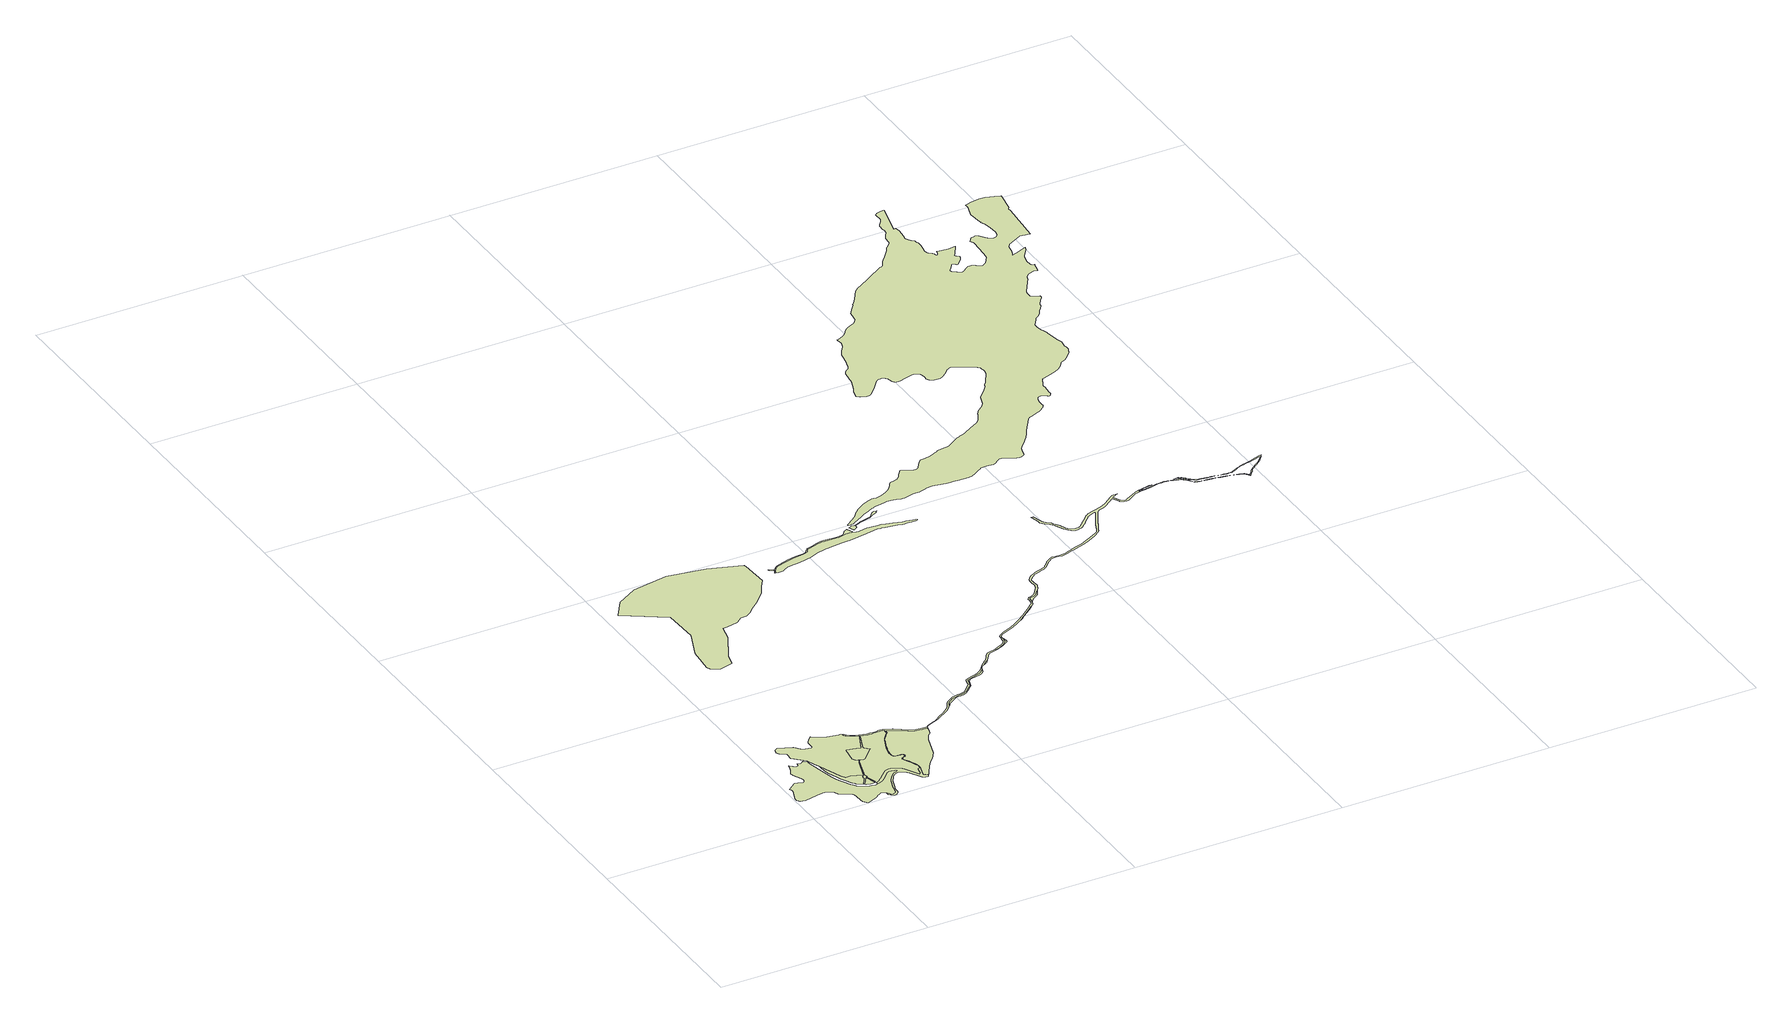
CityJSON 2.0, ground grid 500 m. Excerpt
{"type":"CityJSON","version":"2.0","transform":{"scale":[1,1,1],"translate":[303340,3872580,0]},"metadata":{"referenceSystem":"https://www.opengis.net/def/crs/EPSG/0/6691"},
"CityObjects":{
"landuse1":{"type":"LandUse","attributes":{"class":"202","LandUseDetailAttribute.prefecture":"22","LandUseDetailAttribute.city":"22203","LandUseDetailAttribute.surveyYear":2015},"geometry":[{"type":"MultiSurface","lod":"1","boundaries":[[[0,1,2,3,4,5,6,7,8,9,10,11,12,13,14,15,16,17,18,19,20,21,22,23,24,25,26,27,28,29,30,31,32,33,34,35,36,37,38,39,40,41,42,43,44,45,46,47,48,49,50,51,52,53,54,55,56,57,58,59,60,61,62,63,64,65,66,67,68,69,70,71,72,73,74,75,76,77,78,79,80,81,82,83,84,85,86,87,88,89,90,91,92,93,94,95,96,97,98,99,100,101,102,103,104,105,106,107,108,109,110,111,112,113,114,115,116,117,118,119,120,121]]]}]},
"landuse2":{"type":"LandUse","attributes":{"class":"215","LandUseDetailAttribute.prefecture":"22","LandUseDetailAttribute.city":"22203","LandUseDetailAttribute.surveyYear":2015}},
"landuse3":{"type":"LandUse","attributes":{"class":"214","LandUseDetailAttribute.prefecture":"22","LandUseDetailAttribute.city":"22203","LandUseDetailAttribute.surveyYear":2015},"geometry":[{"type":"MultiSurface","lod":"1","boundaries":[[[122,123,124,125,126,127,128,129,130,131,132,133,134,135,136,137,138,139,140,141,142,143,144,145,146,147,148,149,150,151,152,153,154,155,156,157,158,159,160,161,162,163,164,165,166,167,168,169,170,171,172,173]]]}]},
"landuse4":{"type":"LandUse","attributes":{"class":"204","LandUseDetailAttribute.prefecture":"22","LandUseDetailAttribute.city":"22203","LandUseDetailAttribute.surveyYear":2015},"geometry":[{"type":"MultiSurface","lod":"1","boundaries":[[[169,168,167,166,165,164,163,162,161,160,159,158,157,156,174,175,176,177,178,179,180,181,182,183,184,185,186,187,188,189,190,191,192,193,194,195,196,197,170]]]}]},
"landuse5":{"type":"LandUse","attributes":{"class":"202","LandUseDetailAttribute.prefecture":"22","LandUseDetailAttribute.city":"22203","LandUseDetailAttribute.surveyYear":2015},"geometry":[{"type":"MultiSurface","lod":"1","boundaries":[[[198,199,200,201,202,203,204,205,206,207,208,209,210,211,212,213,214,215,216,217,218,219,220,221,222,223,224,225,226,227,228,229,230,231,232,233,234,235,236,237,238,239,240,241,242,243,244,245,246,247,248,249,250,251,252,253,254,255,256,257,258,259,260,261,262,263,264,265,266,267,268,269,270,271,272,273,274,275,276,277,278,279,170,197,196,195,194,193,192,191,190,189,188,187,186,185,184,183,182,181,180,179,178,177,176,175,174,156,155,154,153,152,280,281,282,283,284,285,286,287,288,289,290,291,292,293,294,295]]]}]},
"landuse6":{"type":"LandUse","attributes":{"class":"202","LandUseDetailAttribute.prefecture":"22","LandUseDetailAttribute.city":"22203","LandUseDetailAttribute.surveyYear":2015},"geometry":[{"type":"MultiSurface","lod":"1","boundaries":[[[296,297,298,299,300,301]]]}]},
"landuse7":{"type":"LandUse","attributes":{"class":"215","LandUseDetailAttribute.prefecture":"22","LandUseDetailAttribute.city":"22203","LandUseDetailAttribute.surveyYear":2015},"geometry":[{"type":"MultiSurface","lod":"1","boundaries":[[[298,297,296,301,302,303,304,305,127,126,125,124,123,122,173,172,306,171,170,279,278,277,276,275,274,273,272,271,270,269,268,267,266,265,264,263,262,261,260,259,258,257,256,255,254,253,252,251,250,249,248,247,246,245,244,243,242,241,240,239,238,237,236,235,234,233,232,231,230,229,228,227,226,225,224,223,222,221,220,219,218,217,216,215,214,213,212,211,210,209,208,207,206,205,204,203,202,201,200,199,198,295,307,308,103,102,101,100,99,98,97,96,95,94,93,92,91,90,89,88,87,86,85,84,83,82,81,80,79,78,77,76,75,74,73,72,309,310,311,312,313,314,315,316,317,318,319,320,321,322,323,324,325,326,327,328,329,330,331,332,333,334,335,336,337,338,339,340,341,342,343,344,345,346,347,348,349,350,351,352,353,354,355,356,357,358,359,360,361,362,363,364,365,366,367,368,369,370,371,372,373,374,375,376,377,378,379,380,381,382,383,384,385,386,387,388,389,390,391,392,393,394,395,396,397,398,399,400,401,402,403,404,405,406,407,408,409,410,411,412,413,414,415,416,417,418,419,420,421,422,423,424,425,426,427,428,429,430,431,432,300,301,300,299]]]}]},
"landuse8":{"type":"LandUse","attributes":{"class":"202","LandUseDetailAttribute.prefecture":"22","LandUseDetailAttribute.city":"22203","LandUseDetailAttribute.surveyYear":2015},"geometry":[{"type":"MultiSurface","lod":"1","boundaries":[[[405,404,403,402,401,400,399,398,397,396,395,394,393,392,391,390,389,388,387,386,385,384,383,382,381,380,379,378,377,376,375,374,373,372,371,370,369,368,367,366,365,364,363,362,361,360,359,358,357,356,355,354,353,352,351,350,348,347,346,345,344,343,342,341,340,339,338,337,336,335,433,434,435,436,437,438,439,440,441,442,443,444,410,409,408,407,406]]]}]},
"landuse9":{"type":"LandUse","attributes":{"class":"217","LandUseDetailAttribute.prefecture":"22","LandUseDetailAttribute.city":"22203","LandUseDetailAttribute.surveyYear":2015},"geometry":[{"type":"MultiSurface","lod":"1","boundaries":[[[445,446,447,448,449,450,451,452,453,454,455,456,457,458,459,460,461,462,463,464,465,466,467,468,469,470,471,472,473,474]]]}]},
"landuse10":{"type":"LandUse","attributes":{"class":"203","LandUseDetailAttribute.prefecture":"22","LandUseDetailAttribute.city":"22203","LandUseDetailAttribute.surveyYear":2015},"geometry":[{"type":"MultiSurface","lod":"1","boundaries":[[[475,476,477,478,479,480,481,482,483,484,485,486,487,488,489,490,491,492,493,494,495,496,497,498,499,500,501,502,503,504,505,506,507,508,509,510,511,512,513,514,515,516,517,518,519,520,521]]]}]},
"landuse11":{"type":"LandUse","attributes":{"class":"203","LandUseDetailAttribute.prefecture":"22","LandUseDetailAttribute.city":"22203","LandUseDetailAttribute.surveyYear":2015},"geometry":[{"type":"MultiSurface","lod":"1","boundaries":[[[522,523,524,525,526]]]}]},
"landuse12":{"type":"LandUse","attributes":{"class":"204","LandUseDetailAttribute.prefecture":"22","LandUseDetailAttribute.city":"22203","LandUseDetailAttribute.surveyYear":2015},"geometry":[{"type":"MultiSurface","lod":"1","boundaries":[[[527,528,529,530,531,532,533,534,535,536,537,538,539,540,541,542,543,544,545,546,547,548,549,550,551,552,553,554,555,556,557,558,559,560,561,562,563,564,565,566,567,568,569,570,571,572,573,574,575,576,577,578,579,580,581,582,583,584,585,586,587,588,589,590,591,592,593,594,595,596,597,598,599,600,601,602,603,604,605,606,607,608]]]}]},
"landuse13":{"type":"LandUse","attributes":{"class":"203","LandUseDetailAttribute.prefecture":"22","LandUseDetailAttribute.city":"22203","LandUseDetailAttribute.surveyYear":2015},"geometry":[{"type":"MultiSurface","lod":"1","boundaries":[[[609,610,611,612,613,614,615,616,617,618,619,620,621,622,623,624,625]]]}]},
"landuse14":{"type":"LandUse","attributes":{"class":"203","LandUseDetailAttribute.prefecture":"22","LandUseDetailAttribute.city":"22203","LandUseDetailAttribute.surveyYear":2015},"geometry":[{"type":"MultiSurface","lod":"1","boundaries":[[[626,627,628,629,630,631,632,633,634,635,636,637,638,639,640,641,642,643,644,645,646,647,648,649,650,651,652,653,654,655,656,657,658,659,660,661,662,663,664,665,666,667,668,669,670,671,672,673,674,675,676,677,678,679,680,681,682,683,684,685,686,687,688,689,608,607,606,605,604,603,602,601,600,599,598,597,596,595,594,593,592,591,590,589,588,587,586,585,584,583,582,581,580,579,578,577,576,575,574,573,572,571]]]}]},
"landuse15":{"type":"LandUse","attributes":{"class":"203","LandUseDetailAttribute.prefecture":"22","LandUseDetailAttribute.city":"22203","LandUseDetailAttribute.surveyYear":2015},"geometry":[{"type":"MultiSurface","lod":"1","boundaries":[[[690,691,692,693,694,695,696,697,698,699,700]]]}]},
"landuse16":{"type":"LandUse","attributes":{"class":"204","LandUseDetailAttribute.prefecture":"22","LandUseDetailAttribute.city":"22203","LandUseDetailAttribute.surveyYear":2015},"geometry":[{"type":"MultiSurface","lod":"1","boundaries":[[[701,702,703,704,705,706,707,708,709,710,711,712,713,714,715,716,717,718,719,720,721,722,723,724,725,726,727,728,729,730,731,732,733,734]]]}]},
"landuse17":{"type":"LandUse","attributes":{"class":"203","LandUseDetailAttribute.prefecture":"22","LandUseDetailAttribute.city":"22203","LandUseDetailAttribute.surveyYear":2015},"geometry":[{"type":"MultiSurface","lod":"1","boundaries":[[[735,736,737,738,739,740,741,742,743,744,745,746,747,748]]]}]},
"landuse18":{"type":"LandUse","attributes":{"class":"203","LandUseDetailAttribute.prefecture":"22","LandUseDetailAttribute.city":"22203","LandUseDetailAttribute.surveyYear":2015},"geometry":[{"type":"MultiSurface","lod":"1","boundaries":[[[749,750,751]]]}]},
"landuse19":{"type":"LandUse","attributes":{"class":"215","LandUseDetailAttribute.prefecture":"22","LandUseDetailAttribute.city":"22203","LandUseDetailAttribute.surveyYear":2015},"geometry":[{"type":"MultiSurface","lod":"1","boundaries":[[[752,753,754,755,625,624,623,622,621,620,619,618,617,616,756,757,758,759,691,690,700,699,698,697,696,695,694,760,745,744,743,742,741,740,739,738,737,736,735,748,761,762,751,763,764,765,766,767,768,769,770,771,772,773,774,775,776,777,778,779,780,781,782,783,784,785,786,787,788,789,790,791,792,793,794,795,796,797,798,799,800,801,802,803,804,805,806,807,808,809,810,811,812,813,814,815,816,817,818,819,820,821,822,823,824,825,826,827,828,829,830,831,832,833,834,835,836,837,838,839,840,841,842,843,844,845,846,847,848,849,850,851,852,853,854,855,856,857,858,859,860,861,862,863,864,865,866,867,868,869,870,871,872,873,874,875,876,877,878,879,880,881,882,883,884,885,886,887,888,889,890,891,892,893,894,895,896,897,898,899,900,901,902,903,904,905,906,907,908,909,910,911,912,913,914,915,916,917,918,919,920,921,922,923,924,925,926,927,928,929,930,931,932,933,934,935,936,937,938,939,940,941,942,943,944,945,946,947,948,949,950,951,952,953,954,955,956,957,958,959,960,961,962,963,964,965,966,967,968,969,970,971,972,973,974,975,976,977,978,979,980,981,982,983,984,985,986,987,988,989,990,991,992,993,994,995,996,997,998,999,1000,1001,1002,1003,1004,1005,1006,1007,1008,1009,1010,1011,1012,1013,1014,1015,1016,1017,1018,1019,1020,1021,1022,1023,1024,1025,1026,1027,1028,1029,1030,1031,1032,1033,1034,1035,1036,1037,1038,1039,1040,1041,1042,1043,1044,1045,1046,1047,1048,1049,1050,1051,1052,1053,1054,1055,1056,1057,1058,1059,1060,1061,1062,1063,1064,1065,1066,1067,1068,1069,1070,1071,1072,1073,1074,1075,1076,1077,1078,1079,1080,1081,1082,1083,1084,1085,1086,1087,1088,1089,1090,1091,1092,1093,1094,1095,1096,1097,1098,1099,1100,1101,1102,1103,1104,1105,1106,1107,1108,1109,1110,1111,1112,1113,1114,1115,1116,1117,1118,1119,1120,1121,1122,1123,1124,1125,1126,1127,1128,1129,1130,1131,1132,1133,1134,1135,1136,1137,1138,1139,1140,1141,1142,1143,1144,1145,1146,1147,1148,1149,1150,1151,1152,1153,1154,1155,1156,1157,1158,1159,1160,1161,1162,1163,1164,1165,1166,1167,1168,1169,1170,1171,1172,1173,1174,1175,1176,1177,1178,1179,1180,1181,1182,1183,1184,1185,1186,1187,1188,1189,1190,1191,1192,1193,1194,1195,1196,1197,1198,1199,1200,1201,1202,1203,1204,1205,1206,1207,1208,1209,1210,1211,1212,1213,1214,1215,1216,1217,1218,1219,1220,1221,1222,1223,1224,1225,1226,1227,1228,1229,1230,1231,1232,1233,1234,1235,1236,1237,1238,1239,1240,1241,1242,1243,1244,1245,1246,1247,1248,1249,1250,1251,412,1252,1253,1254,476,475,521,520,519,518,517,516,515,514,513,512,511,510,509,508,507,506,505,504,503,502,501,500,499,498,497,496,495,494,493,492,1255,1256,522,526,525,524,523,522]]]}]},
"landuse20":{"type":"LandUse","attributes":{"class":"203","LandUseDetailAttribute.prefecture":"22","LandUseDetailAttribute.city":"22203","LandUseDetailAttribute.surveyYear":2015},"geometry":[{"type":"MultiSurface","lod":"1","boundaries":[[[1257,1258,1259,1260,1261,1262,1263,1264,1265,1266,1267,1268,1269,1270,1271,1272,1273,1274,1275,1276,1277,1278,1279,1280,1281,1282,1283,1284,1285,1286,1287,1288,1289,1290,1291,1292,1293,1294,1295,1296,1297,1298,1299,1300,1301,1302,1303,1304,1305,1306,1307,1308,1309,1310,1311,1312,1313,1314,1315,1316,1317,1318,1319,1320,1321,1322,1323,1324,1325,1326,1327,1328,1329,1330,1331,1332,1333,1334,1335,1336,1337,1338,1339,1340,1341,1342,1343,1344,1345,1346,1347,1348,1349,1350,1351,1352,1353,1354,1355,1356,1357,1358,1359,1360,1361,1362,1363,1364,1365,1366,1367,1368,1369,1370,1371,1372,1373,1374,1375,1376,1377,1378,1379,1380,1381,1382,1383,1384,1385,1386,1387,1388,1389,1390,1391,1392,1393,1394,1395,1396,1397,1398,1399,1400,1401,1402,1403,1404,1405,1406,1407,1408,1409,1410,1411,1412,1413,1414,1415,1416,1417,1418,1419,1420,1421,1422,1423,1424,1425,1426,1427,1428,1429,1430,1431,1432,1433,1434,1435,1436,1437,1438,1439,1440,1441,1442,1443,1444,1445,1446,1447,1448,1449,1450,1451,1452,1453,1454,1455,1456,1457,1458,1459,1460,1461,1462,1463,1464,1465,1466,1467,1468,1469,1470,1471,1472,1473,1474,1475,1476,1477,1478,1479,1480,1481,1482,1483,1484,1485,1486,1487,1488,1489,1490,1491,1492,1493,1494,1495,1496,1497,1498,1499,1500,1501,1502,1503,1504,1505,1506,1507,1508,1509,1510,1511,1512,1513,1514,1515,1516,1517,1518,1519,1520,1521,1522,1523,1524,1525,1526,1527,1528,1529,1530,1531,1532,1533,1534,1535,1536,1537,1538,1539,1540,1541,1542,1543,1544,1545,1546,1547,1548,1549,1550,1551,1552,1553,1554,1555,1556,1557,1558,1559,1560,1561,1562,1563,1564,1565,1566,1567,1568,1569,1570,1571,1572,1573,1574,1575,1576,1577,1578,1579,1580,1581,1582,1583,1584,1585,1586,1587,1588,1589,1590,1591,1592,1593,1594,1595,1596,1597,1598,1599,1600,1601,1602,1603,1604,1605,1606,1607,1608,1609,1610,1611,1612,1613,1614,1615,1616,1617,1618,1619,1620,1621,1622,1623,1624,1625,1626,1627,1628,1629,1630,1631,1632,1633,1634,1635,1636,1637,1638,1639,1640,1641,1642,1643,1644,1645,1646,1647,1648,1649,1650,1651,1652,1653,1654,1655,1656,1657,1658,1659,1660,1661,1662,1663,1664,1665,1666,1667,1668,1669,1670,1671,1672,1673,1674,1675,1676,1677,1678,1679,1680,1681,1682,1683,1684,1685,1686,1687,1688,1689,1690,1691,1692,1693,1694,1695,1696,1697,1698,1699,1700,1701,1702,1703,1704,1705,1706,1707,1708,1709,1710,1711,1712,1713,1714,1715,1716,1717,1718,1719,1720,1721,1722,1723,1724,1725,1726,1727,1728,1729,1730,1731,1732,1733,1734,1735,1736,1737,1738,1739,1740,1741,1742,1743,1744,1745,1746,1747,1748,1749,1750,1751,1752,1753,1754,1755,1756,1757,1758,1759,1760,1761,1762,1763,1764,1765,1766,1767,1768,1769,1770,1771,1772,1773,1774,1775,1776,1777,1778,1779,1780,1781,1782,1783,1784,1785,1786,1787,1788,1789,1790,1791,1792,1793,1794,1795,1796,1797,1798,1799,1800,1801,1802,1803,1804,1805,1806,1807,1808,1809,1810,1811,1812,1813,1814,1815,1816,1817,1818,1819,1820,1821,1822,1823,1824,1825,1826,1827,1828,1829,1830,1831,1832,1833,1834,1835,1836,1837,1838,1839,1840,1841,1842,1843,1844,1845,1846,1847,1848,1849,1850,1851,1852,1853,1854,1855,1856,1857,1858,1859,1860,1861,1862,1863,1864,1865,1866,1867,1868,1869,1870,1871,1872,1873,1874,1875,1876,1877,1878,1879,1880]]]}]}
},
"vertices":[
[84,208,0],[80,209,0],[77,210,0],[76,210,0],[75,207,0],[74,203,0],[72,202,0],[69,202,0],[63,206,0],[57,212,0],[56,212,0],[55,208,0],[54,201,0],[51,194,0],[47,186,0],[45,182,0],[45,179,0],[46,174,0],[51,165,0],[56,156,0],[57,150,0],[57,145,0],[55,142,0],[53,139,0],[52,139,0],[50,139,0],[41,142,0],[36,144,0],[33,144,0],[28,140,0],[25,138,0],[21,135,0],[17,132,0],[13,128,0],[15,125,0],[16,121,0],[16,118,0],[13,111,0],[6,95,0],[5,89,0],[5,83,0],[7,79,0],[9,76,0],[14,74,0],[21,74,0],[51,79,0],[67,82,0],[77,81,0],[81,80,0],[85,78,0],[88,75,0],[90,72,0],[94,64,0],[98,60,0],[107,55,0],[117,50,0],[121,46,0],[123,43,0],[124,36,0],[124,17,0],[125,11,0],[127,7,0],[130,4,0],[134,3,0],[137,3,0],[158,12,0],[162,15,0],[165,18,0],[171,21,0],[175,23,0],[179,23,0],[183,22,0],[186,19,0],[187,17,0],[192,10,0],[194,8,0],[196,8,0],[197,8,0],[198,9,0],[200,9,0],[202,10,0],[203,11,0],[204,14,0],[207,28,0],[208,34,0],[212,43,0],[217,56,0],[225,68,0],[230,74,0],[234,78,0],[239,81,0],[243,82,0],[247,84,0],[248,86,0],[245,88,0],[238,90,0],[232,90,0],[228,89,0],[225,87,0],[208,69,0],[201,63,0],[197,61,0],[192,59,0],[189,58,0],[182,57,0],[173,58,0],[168,58,0],[158,62,0],[143,74,0],[141,76,0],[138,80,0],[135,84,0],[126,100,0],[121,110,0],[117,119,0],[114,130,0],[107,161,0],[99,203,0],[99,206,0],[100,207,0],[99,207,0],[91,214,0],
[228,253,0],[225,256,0],[220,261,0],[217,264,0],[216,265,0],[217,269,0],[214,271,0],[211,271,0],[185,276,0],[172,280,0],[156,290,0],[153,293,0],[143,282,0],[139,277,0],[138,274,0],[137,271,0],[137,256,0],[136,254,0],[135,253,0],[115,256,0],[101,274,0],[70,286,0],[62,282,0],[59,272,0],[63,265,0],[66,262,0],[76,254,0],[75,236,0],[101,211,0],[108,192,0],[113,179,0],[134,124,0],[140,114,0],[151,115,0],[177,105,0],[178,105,0],[180,115,0],[193,154,0],[198,162,0],[190,165,0],[190,166,0],[187,172,0],[193,209,0],[193,210,0],[194,210,0],[223,203,0],[225,202,0],[243,242,0],[246,246,0],[237,249,0],[234,250,0],[230,252,0],
[175,99,0],[173,99,0],[172,93,0],[174,92,0],[161,74,0],[163,73,0],[176,92,0],[178,92,0],[185,69,0],[187,70,0],[179,94,0],[181,95,0],[180,100,0],[178,100,0],[187,129,0],[195,154,0],[200,161,0],[208,158,0],[211,159,0],[239,188,0],[241,190,0],[230,199,0],[229,200,0],[245,241,0],
[190,66,0],[194,68,0],[197,70,0],[200,73,0],[202,75,0],[220,93,0],[225,97,0],[230,99,0],[235,100,0],[238,100,0],[240,100,0],[244,99,0],[249,98,0],[254,95,0],[259,91,0],[266,83,0],[284,51,0],[286,53,0],[290,70,0],[296,73,0],[297,78,0],[297,82,0],[296,86,0],[294,92,0],[291,97,0],[290,99,0],[287,107,0],[281,118,0],[280,120,0],[280,123,0],[281,125,0],[282,126,0],[284,126,0],[286,127,0],[288,128,0],[290,129,0],[291,130,0],[291,131,0],[291,133,0],[291,134,0],[290,135,0],[290,136,0],[289,137,0],[287,137,0],[275,137,0],[272,137,0],[271,137,0],[269,138,0],[268,139,0],[268,141,0],[267,147,0],[267,149,0],[267,152,0],[267,155,0],[268,159,0],[269,166,0],[271,171,0],[272,177,0],[274,182,0],[276,187,0],[278,192,0],[279,194,0],[281,199,0],[283,204,0],[284,207,0],[287,212,0],[290,216,0],[294,221,0],[300,227,0],[301,228,0],[302,230,0],[302,237,0],[302,240,0],[301,241,0],[299,241,0],[296,241,0],[292,241,0],[287,241,0],[279,241,0],[271,240,0],[268,241,0],[264,241,0],[113,169,0],[114,161,0],[116,148,0],[120,133,0],[125,121,0],[127,116,0],[128,114,0],[133,104,0],[142,88,0],[144,85,0],[147,81,0],[150,78,0],[164,68,0],[174,66,0],[181,65,0],[188,66,0],
[231,256,0],[232,255,0],[235,254,0],[238,253,0],[239,252,0],[230,257,0],
[228,259,0],[223,264,0],[220,268,0],[218,269,0],[235,249,0],[187,66,0],[187,58,0],[186,11,0],[190,6,0],[193,3,0],[196,2,0],[198,2,0],[201,2,0],[204,4,0],[206,5,0],[209,12,0],[210,23,0],[214,36,0],[216,42,0],[221,54,0],[228,66,0],[233,72,0],[236,74,0],[241,77,0],[246,78,0],[251,78,0],[260,73,0],[267,64,0],[281,40,0],[283,37,0],[286,35,0],[289,33,0],[295,33,0],[299,40,0],[296,40,0],[293,42,0],[291,43,0],[290,48,0],[295,67,0],[297,72,0],[298,78,0],[298,82,0],[297,87,0],[295,93,0],[293,96,0],[293,97,0],[288,107,0],[286,111,0],[282,119,0],[282,121,0],[282,122,0],[282,124,0],[283,124,0],[284,125,0],[286,126,0],[287,126,0],[289,127,0],[291,128,0],[292,130,0],[293,131,0],[293,133,0],[292,134,0],[292,136,0],[290,137,0],[289,138,0],[287,138,0],[275,138,0],[272,138,0],[271,138,0],[270,139,0],[270,140,0],[269,141,0],[268,147,0],[268,149,0],[268,152,0],[268,154,0],[269,159,0],[270,165,0],[272,171,0],[274,177,0],[275,182,0],[277,186,0],[279,191,0],[280,194,0],[282,199,0],[284,204,0],[285,207,0],[288,212,0],[291,215,0],[295,220,0],[300,226,0],[303,228,0],[303,230,0],[304,237,0],[304,238,0],[305,239,0],[308,237,0],[316,234,0],[319,232,0],[326,228,0],[334,223,0],[346,214,0],[352,211,0],[358,208,0],[363,207,0],[375,205,0],[384,205,0],[388,205,0],[387,203,0],[389,208,0],[394,213,0],[391,210,0],[384,209,0],[375,209,0],[364,211,0],[359,212,0],[353,214,0],[348,217,0],[336,227,0],[329,231,0],[321,236,0],[312,240,0],[304,245,0],[302,245,0],[296,246,0],[292,246,0],[287,245,0],[279,245,0],[272,245,0],[268,245,0],[265,246,0],
[300,40,0],[305,49,0],[316,67,0],[326,81,0],[338,93,0],[350,111,0],[367,164,0],[373,175,0],[377,179,0],[380,183,0],[381,183,0],[385,192,0],
[365,966,0],[288,991,0],[198,1006,0],[113,992,0],[63,962,0],[33,917,0],[127,856,0],[130,772,0],[103,705,0],[97,644,0],[100,634,0],[120,624,0],[151,632,0],[158,662,0],[194,729,0],[202,764,0],[213,765,0],[241,772,0],[256,783,0],[271,785,0],[282,792,0],[295,805,0],[314,821,0],[341,849,0],[354,872,0],[369,894,0],[367,920,0],[366,946,0],[366,948,0],[366,951,0],
[472,261,0],[475,266,0],[481,271,0],[488,275,0],[498,282,0],[503,284,0],[512,284,0],[521,285,0],[528,289,0],[539,299,0],[544,304,0],[549,308,0],[556,327,0],[559,331,0],[563,333,0],[590,339,0],[596,342,0],[600,348,0],[602,354,0],[597,349,0],[594,346,0],[592,345,0],[588,343,0],[582,341,0],[573,338,0],[560,334,0],[556,332,0],[555,330,0],[554,326,0],[553,320,0],[551,315,0],[549,311,0],[547,309,0],[542,304,0],[532,294,0],[528,292,0],[525,290,0],[521,289,0],[516,288,0],[509,287,0],[502,285,0],[496,284,0],[490,281,0],[484,277,0],[479,273,0],[476,269,0],[473,264,0],
[624,375,0],[627,380,0],[626,379,0],[618,372,0],[618,371,0],
[629,975,0],[624,987,0],[616,983,0],[610,975,0],[607,973,0],[593,970,0],[589,970,0],[569,971,0],[560,972,0],[553,972,0],[547,971,0],[538,968,0],[534,966,0],[529,964,0],[518,961,0],[514,960,0],[512,958,0],[509,955,0],[506,951,0],[502,948,0],[499,947,0],[493,946,0],[481,945,0],[471,943,0],[465,942,0],[456,940,0],[446,937,0],[429,932,0],[424,929,0],[420,927,0],[416,923,0],[413,920,0],[412,919,0],[411,920,0],[401,924,0],[400,925,0],[400,924,0],[401,923,0],[410,918,0],[411,918,0],[411,917,0],[409,913,0],[406,907,0],[407,907,0],[408,906,0],[408,907,0],[411,913,0],[413,917,0],[415,919,0],[417,922,0],[421,926,0],[424,928,0],[430,930,0],[446,935,0],[457,938,0],[465,940,0],[471,941,0],[481,943,0],[494,944,0],[500,946,0],[503,947,0],[507,949,0],[510,953,0],[513,956,0],[515,958,0],[518,959,0],[531,963,0],[534,963,0],[541,966,0],[548,968,0],[554,969,0],[560,969,0],[568,969,0],[588,968,0],[594,968,0],[606,971,0],[608,972,0],[611,973,0],[614,973,0],[626,972,0],[628,972,0],[630,974,0],
[674,412,0],[687,418,0],[702,428,0],[704,431,0],[704,434,0],[703,441,0],[702,444,0],[702,442,0],[701,434,0],[700,430,0],[697,427,0],[696,426,0],[692,422,0],[690,421,0],[683,417,0],[677,414,0],[665,410,0],
[415,906,0],[422,905,0],[426,907,0],[430,909,0],[435,912,0],[438,913,0],[440,914,0],[442,915,0],[446,916,0],[452,916,0],[455,917,0],[467,919,0],[485,922,0],[494,924,0],[500,925,0],[508,928,0],[527,935,0],[539,938,0],[545,940,0],[551,941,0],[555,941,0],[558,942,0],[568,943,0],[578,944,0],[589,945,0],[600,946,0],[609,946,0],[618,947,0],[628,949,0],[631,949,0],[644,952,0],[663,955,0],[673,957,0],[678,957,0],[681,958,0],[690,957,0],[695,957,0],[700,956,0],[727,951,0],[738,949,0],[742,948,0],[749,948,0],[759,948,0],[772,948,0],[773,949,0],[774,950,0],[774,952,0],[772,953,0],[759,954,0],[758,955,0],[751,956,0],[743,957,0],[733,959,0],[723,962,0],[701,969,0],[698,970,0],[690,970,0],[675,971,0],[665,971,0],[646,969,0],[641,968,0],[637,968,0],[635,969,0],[633,970,0],
[772,492,0],[777,494,0],[777,495,0],[812,522,0],[816,527,0],[812,524,0],[805,518,0],[798,513,0],[787,503,0],[779,497,0],[775,493,0],
[637,978,0],[646,984,0],[647,988,0],[647,990,0],[647,991,0],[662,998,0],[663,998,0],[666,1000,0],[672,1001,0],[683,1004,0],[689,1005,0],[693,1007,0],[701,1013,0],[710,1016,0],[712,1017,0],[713,1021,0],[716,1023,0],[711,1023,0],[709,1024,0],[705,1022,0],[698,1014,0],[695,1010,0],[694,1010,0],[689,1007,0],[683,1005,0],[672,1003,0],[666,1001,0],[662,1000,0],[655,996,0],[647,993,0],[644,993,0],[643,993,0],[640,995,0],[631,990,0],
[856,575,0],[849,566,0],[846,563,0],[845,563,0],[843,562,0],[834,559,0],[831,558,0],[829,555,0],[829,553,0],[829,551,0],[828,544,0],[834,552,0],[849,562,0],[857,576,0],
[869,618,0],[869,608,0],[869,598,0],
[630,383,0],[644,402,0],[650,406,0],[673,412,0],[701,449,0],[703,453,0],[708,458,0],[741,473,0],[823,534,0],[864,587,0],[867,593,0],[868,596,0],[868,598,0],[868,603,0],[867,610,0],[867,616,0],[867,619,0],[868,621,0],[874,629,0],[880,633,0],[881,634,0],[887,638,0],[891,639,0],[895,641,0],[907,645,0],[912,646,0],[915,648,0],[920,651,0],[923,654,0],[930,661,0],[934,666,0],[939,669,0],[943,673,0],[948,675,0],[951,676,0],[955,676,0],[963,676,0],[969,675,0],[972,675,0],[975,675,0],[980,676,0],[983,677,0],[996,681,0],[1001,683,0],[1005,684,0],[1020,689,0],[1028,691,0],[1033,693,0],[1036,694,0],[1052,702,0],[1071,711,0],[1085,721,0],[1088,725,0],[1090,730,0],[1094,738,0],[1099,748,0],[1102,755,0],[1108,765,0],[1123,794,0],[1127,796,0],[1130,798,0],[1138,801,0],[1145,803,0],[1150,806,0],[1176,826,0],[1177,823,0],[1184,810,0],[1185,808,0],[1186,807,0],[1187,806,0],[1190,804,0],[1192,803,0],[1195,803,0],[1199,803,0],[1202,803,0],[1205,804,0],[1224,816,0],[1229,819,0],[1233,820,0],[1244,822,0],[1256,824,0],[1272,827,0],[1286,830,0],[1292,831,0],[1298,831,0],[1305,832,0],[1307,831,0],[1311,831,0],[1320,829,0],[1325,827,0],[1333,825,0],[1336,824,0],[1340,823,0],[1345,819,0],[1348,816,0],[1352,812,0],[1357,804,0],[1361,800,0],[1363,799,0],[1367,797,0],[1372,796,0],[1376,796,0],[1382,795,0],[1389,794,0],[1400,793,0],[1407,792,0],[1413,791,0],[1418,790,0],[1429,788,0],[1439,786,0],[1447,784,0],[1459,780,0],[1466,778,0],[1469,777,0],[1470,776,0],[1472,774,0],[1475,769,0],[1476,766,0],[1477,766,0],[1483,773,0],[1486,776,0],[1487,777,0],[1489,781,0],[1491,783,0],[1492,785,0],[1510,798,0],[1517,804,0],[1523,810,0],[1528,815,0],[1531,819,0],[1533,821,0],[1534,824,0],[1536,827,0],[1533,827,0],[1532,826,0],[1530,826,0],[1512,820,0],[1505,818,0],[1494,815,0],[1484,812,0],[1479,811,0],[1476,810,0],[1473,808,0],[1467,806,0],[1460,802,0],[1453,799,0],[1449,798,0],[1446,797,0],[1442,797,0],[1438,797,0],[1430,798,0],[1424,798,0],[1417,799,0],[1409,801,0],[1402,802,0],[1399,802,0],[1392,803,0],[1380,805,0],[1375,805,0],[1371,806,0],[1367,808,0],[1365,809,0],[1362,812,0],[1358,815,0],[1353,821,0],[1351,824,0],[1349,825,0],[1347,827,0],[1344,829,0],[1342,830,0],[1339,832,0],[1336,832,0],[1329,832,0],[1338,830,0],[1341,829,0],[1343,828,0],[1346,826,0],[1348,824,0],[1352,820,0],[1357,814,0],[1361,811,0],[1364,808,0],[1367,806,0],[1370,805,0],[1374,804,0],[1380,803,0],[1392,802,0],[1399,801,0],[1402,801,0],[1409,800,0],[1417,798,0],[1423,797,0],[1430,796,0],[1437,796,0],[1442,796,0],[1446,796,0],[1449,796,0],[1453,798,0],[1461,801,0],[1468,805,0],[1473,807,0],[1477,809,0],[1480,810,0],[1484,811,0],[1494,814,0],[1505,816,0],[1509,817,0],[1512,818,0],[1531,824,0],[1532,825,0],[1532,824,0],[1531,822,0],[1530,820,0],[1527,816,0],[1522,811,0],[1516,805,0],[1508,799,0],[1491,786,0],[1490,784,0],[1488,782,0],[1485,778,0],[1482,774,0],[1476,768,0],[1476,770,0],[1473,775,0],[1471,777,0],[1469,779,0],[1466,780,0],[1459,782,0],[1448,785,0],[1439,787,0],[1430,789,0],[1419,791,0],[1413,792,0],[1407,793,0],[1400,794,0],[1389,796,0],[1382,796,0],[1376,797,0],[1372,797,0],[1367,798,0],[1364,800,0],[1361,801,0],[1358,805,0],[1356,808,0],[1353,813,0],[1349,817,0],[1346,820,0],[1341,824,0],[1337,826,0],[1333,826,0],[1325,828,0],[1320,830,0],[1312,832,0],[1307,833,0],[1305,833,0],[1298,833,0],[1292,832,0],[1286,831,0],[1271,828,0],[1256,825,0],[1239,823,0],[1237,823,0],[1238,824,0],[1238,825,0],[1240,825,0],[1244,827,0],[1249,828,0],[1256,830,0],[1267,832,0],[1276,834,0],[1270,834,0],[1267,833,0],[1256,831,0],[1255,831,0],[1249,829,0],[1243,828,0],[1235,825,0],[1232,824,0],[1228,822,0],[1222,819,0],[1203,808,0],[1201,807,0],[1199,807,0],[1195,807,0],[1193,807,0],[1192,808,0],[1190,809,0],[1188,810,0],[1187,812,0],[1181,825,0],[1179,829,0],[1189,834,0],[1194,836,0],[1182,836,0],[1177,833,0],[1174,831,0],[1153,815,0],[1145,810,0],[1135,807,0],[1120,802,0],[1111,800,0],[1106,798,0],[1101,796,0],[1098,794,0],[1095,792,0],[1089,786,0],[1080,777,0],[1074,771,0],[1072,769,0],[1068,765,0],[1065,762,0],[1064,761,0],[1061,759,0],[1060,759,0],[1057,757,0],[1054,757,0],[1050,757,0],[1048,757,0],[1045,758,0],[1041,760,0],[1038,762,0],[1037,763,0],[1035,766,0],[1032,770,0],[1026,784,0],[1021,792,0],[1018,797,0],[1015,801,0],[1011,805,0],[1006,809,0],[1004,810,0],[1002,813,0],[1001,816,0],[999,822,0],[994,841,0],[989,841,0],[994,820,0],[995,814,0],[998,810,0],[1000,807,0],[1002,805,0],[1007,801,0],[1011,797,0],[1014,793,0],[1017,789,0],[1021,781,0],[1027,768,0],[1030,763,0],[1033,759,0],[1035,758,0],[1038,755,0],[1043,753,0],[1047,751,0],[1050,751,0],[1054,751,0],[1058,752,0],[1062,753,0],[1064,755,0],[1067,756,0],[1069,758,0],[1072,761,0],[1076,765,0],[1078,767,0],[1084,774,0],[1093,782,0],[1095,785,0],[1101,789,0],[1108,792,0],[1116,795,0],[1118,795,0],[1116,790,0],[1104,767,0],[1108,775,0],[1098,757,0],[1095,750,0],[1090,740,0],[1087,732,0],[1084,727,0],[1083,725,0],[1082,724,0],[1078,721,0],[1068,715,0],[1031,697,0],[1017,692,0],[1004,688,0],[1000,687,0],[995,685,0],[982,680,0],[979,680,0],[975,679,0],[972,679,0],[969,679,0],[963,680,0],[954,680,0],[951,680,0],[947,679,0],[941,676,0],[936,672,0],[932,669,0],[927,663,0],[920,656,0],[918,654,0],[913,651,0],[910,650,0],[906,649,0],[894,645,0],[890,643,0],[886,641,0],[879,638,0],[875,636,0],[871,632,0],[868,628,0],[864,623,0],[863,620,0],[863,616,0],[863,610,0],[864,603,0],[864,599,0],[863,594,0],[861,589,0],[852,577,0],[846,569,0],[844,567,0],[842,566,0],[833,563,0],[829,561,0],[825,556,0],[825,552,0],[824,545,0],[823,540,0],[821,537,0],[817,533,0],[810,527,0],[803,521,0],[796,516,0],[785,506,0],[777,500,0],[773,497,0],[765,491,0],[750,482,0],[739,476,0],[730,472,0],[713,464,0],[708,461,0],[704,458,0],[700,454,0],[699,449,0],[698,442,0],[697,435,0],[696,432,0],[694,429,0],[688,424,0],[676,418,0],[663,413,0],[653,410,0],[645,407,0],[641,404,0],[636,399,0],[633,393,0],[628,386,0],[624,382,0],[616,375,0],[611,371,0],[608,367,0],[597,354,0],[591,350,0],[587,347,0],[581,345,0],[572,342,0],[559,338,0],[553,335,0],[551,332,0],[550,327,0],[549,321,0],[547,316,0],[545,313,0],[544,312,0],[539,307,0],[530,297,0],[526,295,0],[523,294,0],[520,293,0],[515,292,0],[509,291,0],[501,289,0],[494,288,0],[488,284,0],[482,280,0],[476,276,0],[472,271,0],[469,266,0],[465,258,0],[459,252,0],[454,248,0],[444,241,0],[436,236,0],[417,223,0],[413,221,0],[405,218,0],[423,224,0],[458,247,0],[464,252,0],[604,359,0],[607,364,0],
[1312,2075,0],[1303,2075,0],[1300,2074,0],[1295,2072,0],[1292,2069,0],[1290,2068,0],[1290,2066,0],[1290,2065,0],[1290,2047,0],[1289,2044,0],[1288,2042,0],[1286,2040,0],[1281,2033,0],[1278,2029,0],[1276,2025,0],[1275,2023,0],[1275,2020,0],[1275,2016,0],[1275,2010,0],[1276,2003,0],[1276,2000,0],[1275,1997,0],[1274,1993,0],[1270,1987,0],[1264,1977,0],[1263,1975,0],[1262,1972,0],[1262,1962,0],[1261,1959,0],[1260,1955,0],[1258,1952,0],[1254,1948,0],[1248,1942,0],[1246,1940,0],[1245,1938,0],[1242,1933,0],[1240,1929,0],[1236,1924,0],[1224,1910,0],[1215,1899,0],[1211,1895,0],[1209,1891,0],[1204,1882,0],[1202,1880,0],[1200,1879,0],[1196,1877,0],[1189,1873,0],[1177,1866,0],[1175,1865,0],[1149,1848,0],[1129,1836,0],[1113,1826,0],[1107,1822,0],[1106,1820,0],[1104,1819,0],[1097,1807,0],[1087,1792,0],[1083,1786,0],[1078,1780,0],[1075,1777,0],[1074,1776,0],[1073,1774,0],[1068,1766,0],[1061,1757,0],[1054,1748,0],[1052,1745,0],[1052,1744,0],[1052,1743,0],[1050,1729,0],[1049,1722,0],[1048,1719,0],[1045,1715,0],[1043,1713,0],[1041,1710,0],[1038,1708,0],[1026,1702,0],[1020,1699,0],[1017,1697,0],[1016,1696,0],[1012,1693,0],[1006,1686,0],[1001,1679,0],[996,1675,0],[993,1673,0],[986,1670,0],[977,1666,0],[975,1665,0],[975,1663,0],[976,1657,0],[977,1652,0],[976,1647,0],[975,1643,0],[972,1636,0],[962,1621,0],[959,1617,0],[957,1613,0],[955,1609,0],[953,1602,0],[950,1585,0],[947,1573,0],[945,1567,0],[943,1560,0],[941,1556,0],[939,1553,0],[932,1547,0],[928,1542,0],[926,1540,0],[926,1539,0],[925,1537,0],[923,1521,0],[922,1514,0],[921,1509,0],[920,1503,0],[910,1476,0],[906,1467,0],[904,1462,0],[902,1454,0],[901,1447,0],[902,1446,0],[907,1442,0],[914,1439,0],[920,1437,0],[924,1437,0],[927,1437,0],[931,1439,0],[936,1443,0],[952,1461,0],[963,1475,0],[969,1481,0],[974,1484,0],[979,1485,0],[982,1486,0],[986,1485,0],[989,1483,0],[991,1481,0],[993,1478,0],[994,1474,0],[997,1464,0],[999,1460,0],[1001,1458,0],[1004,1457,0],[1008,1456,0],[1012,1457,0],[1025,1461,0],[1043,1466,0],[1049,1467,0],[1054,1466,0],[1058,1464,0],[1062,1461,0],[1064,1457,0],[1065,1454,0],[1065,1444,0],[1064,1437,0],[1066,1434,0],[1068,1431,0],[1072,1429,0],[1077,1426,0],[1086,1425,0],[1091,1425,0],[1096,1427,0],[1100,1429,0],[1108,1436,0],[1121,1449,0],[1125,1451,0],[1128,1452,0],[1131,1453,0],[1135,1453,0],[1141,1451,0],[1158,1441,0],[1182,1426,0],[1184,1424,0],[1186,1420,0],[1187,1416,0],[1188,1411,0],[1188,1405,0],[1187,1400,0],[1184,1392,0],[1172,1372,0],[1168,1365,0],[1161,1356,0],[1158,1350,0],[1150,1339,0],[1139,1327,0],[1129,1316,0],[1122,1294,0],[1116,1285,0],[1110,1280,0],[1102,1273,0],[1098,1270,0],[1095,1266,0],[1093,1263,0],[1090,1257,0],[1085,1247,0],[1081,1240,0],[1077,1235,0],[1072,1231,0],[1064,1226,0],[1036,1210,0],[1031,1207,0],[1025,1204,0],[1016,1201,0],[1012,1199,0],[1007,1197,0],[1001,1194,0],[991,1187,0],[983,1182,0],[977,1178,0],[971,1176,0],[967,1175,0],[957,1174,0],[950,1173,0],[945,1172,0],[942,1170,0],[936,1168,0],[928,1164,0],[920,1161,0],[911,1159,0],[904,1158,0],[900,1158,0],[898,1157,0],[896,1157,0],[892,1154,0],[889,1151,0],[883,1142,0],[878,1135,0],[876,1132,0],[873,1130,0],[870,1128,0],[868,1128,0],[865,1128,0],[862,1129,0],[858,1131,0],[844,1139,0],[842,1139,0],[839,1140,0],[838,1140,0],[836,1139,0],[834,1137,0],[832,1134,0],[827,1127,0],[824,1122,0],[820,1117,0],[818,1115,0],[816,1114,0],[815,1113,0],[811,1112,0],[806,1110,0],[800,1109,0],[798,1109,0],[796,1108,0],[795,1107,0],[792,1103,0],[789,1098,0],[785,1092,0],[781,1088,0],[776,1083,0],[770,1079,0],[762,1075,0],[755,1072,0],[750,1071,0],[744,1069,0],[741,1069,0],[734,1069,0],[730,1069,0],[725,1068,0],[720,1067,0],[715,1065,0],[710,1063,0],[705,1060,0],[692,1051,0],[688,1049,0],[682,1045,0],[677,1040,0],[672,1034,0],[667,1028,0],[661,1022,0],[653,1015,0],[635,1003,0],[634,1002,0],[635,1001,0],[638,1001,0],[641,1000,0],[644,1001,0],[647,1001,0],[651,1003,0],[677,1018,0],[687,1024,0],[694,1027,0],[699,1030,0],[703,1032,0],[708,1034,0],[711,1036,0],[715,1037,0],[719,1039,0],[722,1039,0],[737,1042,0],[747,1044,0],[752,1045,0],[755,1046,0],[758,1046,0],[760,1046,0],[762,1045,0],[774,1043,0],[781,1041,0],[785,1040,0],[788,1040,0],[793,1040,0],[802,1042,0],[810,1044,0],[815,1045,0],[819,1046,0],[822,1046,0],[823,1046,0],[833,1046,0],[837,1047,0],[848,1050,0],[853,1052,0],[856,1052,0],[860,1053,0],[863,1053,0],[867,1053,0],[879,1051,0],[898,1049,0],[907,1048,0],[915,1048,0],[925,1047,0],[938,1047,0],[951,1047,0],[958,1048,0],[961,1048,0],[964,1050,0],[967,1051,0],[982,1061,0],[987,1064,0],[992,1067,0],[996,1068,0],[999,1068,0],[1003,1069,0],[1011,1068,0],[1018,1068,0],[1023,1068,0],[1025,1069,0],[1028,1069,0],[1030,1071,0],[1034,1074,0],[1040,1078,0],[1044,1080,0],[1047,1081,0],[1049,1081,0],[1053,1081,0],[1055,1080,0],[1057,1079,0],[1073,1070,0],[1075,1069,0],[1078,1067,0],[1082,1066,0],[1085,1065,0],[1088,1065,0],[1090,1066,0],[1093,1067,0],[1095,1068,0],[1097,1070,0],[1098,1072,0],[1099,1074,0],[1100,1079,0],[1102,1085,0],[1103,1089,0],[1104,1092,0],[1105,1095,0],[1109,1100,0],[1113,1105,0],[1120,1112,0],[1124,1116,0],[1128,1121,0],[1131,1125,0],[1134,1129,0],[1143,1142,0],[1146,1147,0],[1150,1154,0],[1174,1190,0],[1177,1194,0],[1179,1195,0],[1180,1196,0],[1183,1197,0],[1189,1199,0],[1202,1204,0],[1208,1207,0],[1211,1208,0],[1214,1210,0],[1218,1213,0],[1221,1216,0],[1224,1218,0],[1226,1220,0],[1228,1223,0],[1229,1226,0],[1229,1228,0],[1229,1232,0],[1229,1241,0],[1230,1245,0],[1230,1248,0],[1231,1250,0],[1232,1253,0],[1233,1256,0],[1235,1259,0],[1238,1260,0],[1240,1261,0],[1242,1261,0],[1243,1261,0],[1245,1261,0],[1249,1259,0],[1256,1254,0],[1258,1253,0],[1259,1253,0],[1260,1253,0],[1262,1253,0],[1263,1255,0],[1264,1256,0],[1266,1258,0],[1266,1261,0],[1266,1267,0],[1268,1288,0],[1268,1294,0],[1268,1296,0],[1269,1299,0],[1272,1305,0],[1276,1313,0],[1278,1316,0],[1279,1318,0],[1282,1320,0],[1285,1321,0],[1302,1326,0],[1313,1330,0],[1319,1333,0],[1326,1337,0],[1335,1344,0],[1338,1347,0],[1343,1354,0],[1346,1357,0],[1348,1359,0],[1351,1361,0],[1358,1364,0],[1364,1368,0],[1373,1377,0],[1380,1385,0],[1382,1389,0],[1383,1394,0],[1385,1398,0],[1385,1407,0],[1384,1414,0],[1385,1418,0],[1386,1426,0],[1387,1429,0],[1386,1433,0],[1386,1436,0],[1383,1444,0],[1382,1450,0],[1381,1455,0],[1380,1466,0],[1378,1477,0],[1378,1479,0],[1377,1482,0],[1374,1489,0],[1372,1496,0],[1371,1503,0],[1370,1508,0],[1370,1514,0],[1370,1516,0],[1371,1518,0],[1374,1522,0],[1382,1535,0],[1385,1539,0],[1388,1541,0],[1392,1544,0],[1397,1548,0],[1400,1552,0],[1404,1558,0],[1406,1562,0],[1409,1565,0],[1412,1570,0],[1417,1576,0],[1419,1580,0],[1420,1585,0],[1422,1589,0],[1425,1593,0],[1428,1597,0],[1434,1605,0],[1436,1609,0],[1437,1612,0],[1437,1614,0],[1421,1621,0],[1417,1622,0],[1417,1636,0],[1418,1638,0],[1420,1644,0],[1429,1659,0],[1439,1674,0],[1446,1685,0],[1450,1696,0],[1451,1696,0],[1456,1702,0],[1460,1705,0],[1473,1709,0],[1482,1707,0],[1485,1718,0],[1485,1721,0],[1486,1727,0],[1487,1728,0],[1488,1730,0],[1481,1733,0],[1479,1748,0],[1479,1749,0],[1479,1750,0],[1482,1761,0],[1484,1769,0],[1486,1774,0],[1499,1791,0],[1504,1801,0],[1496,1798,0],[1480,1791,0],[1477,1790,0],[1464,1786,0],[1468,1793,0],[1470,1800,0],[1474,1819,0],[1479,1827,0],[1515,1846,0],[1528,1844,0],[1538,1843,0],[1539,1843,0],[1539,1844,0],[1548,1946,0],[1547,1953,0],[1549,1956,0],[1549,1957,0],[1550,1958,0],[1559,2007,0],[1547,2012,0],[1526,2017,0],[1512,2018,0],[1492,2015,0],[1476,2010,0],[1475,2009,0],[1476,2006,0],[1476,2000,0],[1472,1988,0],[1467,1973,0],[1467,1971,0],[1470,1938,0],[1471,1935,0],[1470,1934,0],[1474,1925,0],[1478,1905,0],[1479,1885,0],[1476,1874,0],[1472,1868,0],[1470,1866,0],[1462,1865,0],[1456,1868,0],[1448,1878,0],[1440,1888,0],[1433,1891,0],[1431,1891,0],[1422,1889,0],[1413,1878,0],[1414,1877,0],[1417,1868,0],[1415,1821,0],[1415,1819,0],[1412,1804,0],[1400,1786,0],[1389,1779,0],[1376,1787,0],[1369,1792,0],[1360,1791,0],[1353,1787,0],[1344,1779,0],[1338,1776,0],[1329,1783,0],[1319,1791,0],[1319,1797,0],[1325,1804,0],[1335,1817,0],[1343,1811,0],[1345,1809,0],[1353,1816,0],[1358,1822,0],[1362,1829,0],[1364,1835,0],[1363,1836,0],[1361,1838,0],[1358,1842,0],[1357,1845,0],[1360,1850,0],[1375,1874,0],[1376,1876,0],[1359,1873,0],[1343,1874,0],[1332,1877,0],[1331,1871,0],[1325,1861,0],[1323,1864,0],[1322,1870,0],[1319,1874,0],[1312,1880,0],[1310,1883,0],[1310,1886,0],[1310,1892,0],[1312,1902,0],[1314,1915,0],[1314,1925,0],[1312,1932,0],[1311,1936,0],[1309,1938,0],[1305,1942,0],[1301,1949,0],[1299,1952,0],[1298,1957,0],[1299,1960,0],[1301,1975,0],[1302,1989,0],[1301,1998,0],[1300,1999,0],[1295,1998,0],[1314,2075,0]
]}
